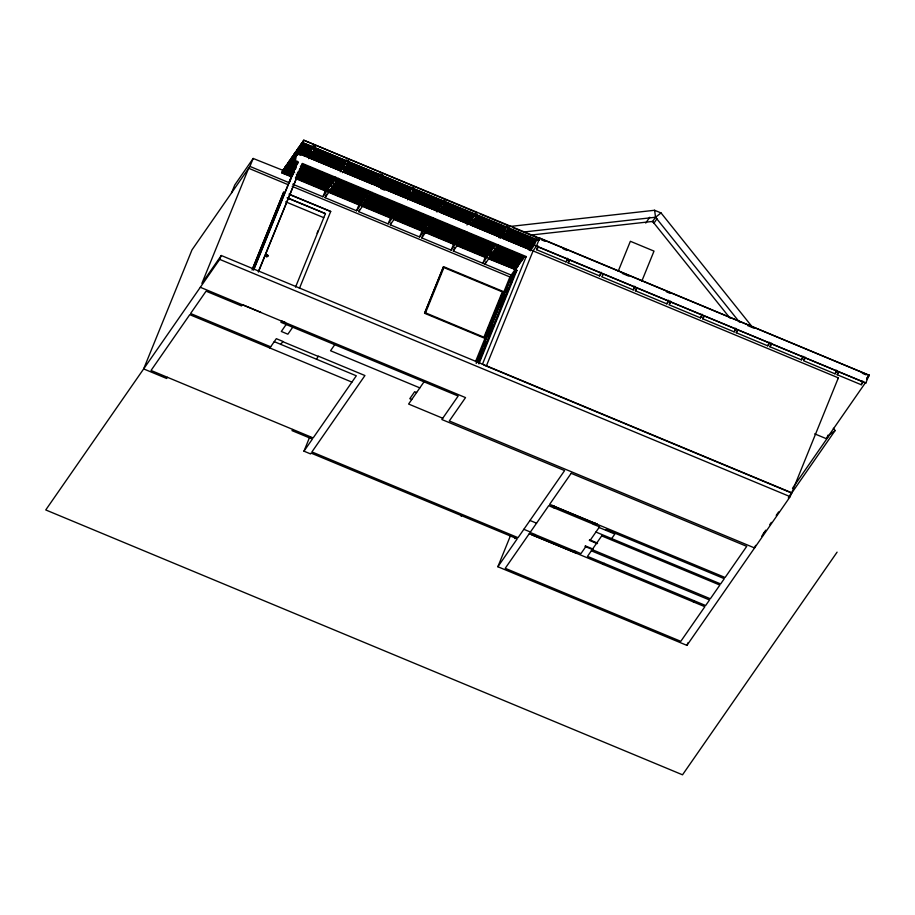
<?xml version="1.0" encoding="UTF-8"?>
<svg xmlns="http://www.w3.org/2000/svg" width="915" height="915" viewBox="0 0 915 915"><rect width="100%" height="100%" fill="white"/><g stroke="black" fill="none" stroke-linecap="round" stroke-linejoin="round"><path stroke-width="1.37" d="M266.311 255.434L266.242 256.2M267.832 256.074L267.672 255.399M265.842 255.594L266.242 254.896M266.093 255.113L266.368 256.726L267.901 256.086M267.386 256.28L267.546 255.308L266.528 254.85M231.529 192.916L234.766 184.967L253.169 158.455L282.804 170.293L281.694 172.775L291.679 176.927M167.445 377.3L166.633 378.467L143.655 368.905L191.978 249.898L249.932 166.416L253.169 158.455M837.088 552.157L682.521 774.811L45.75 509.941L219.692 259.38L221.27 255.502L791.727 492.796L789.988 495.312M282.438 171.7L283.547 169.218L282.438 171.7L292.423 175.852L291.942 176.549L281.694 172.775M291.919 174.262L283.181 170.625L284.039 168.52M283.925 169.55L285.045 167.068L283.925 169.55L292.663 173.187M294.664 172.626L284.679 168.474L285.526 166.37M285.423 167.399L286.544 164.917L285.423 167.399L294.161 171.036M293.658 169.435L286.166 166.324L287.024 164.22M286.921 165.249L288.031 162.767L286.921 165.249L295.648 168.886M296.403 167.811L287.665 164.174L288.511 162.069M288.408 163.099L289.529 160.617L288.408 163.099L295.9 166.21M296.643 165.135L289.151 162.024L290.009 159.919M289.906 160.948L291.016 158.467L289.906 160.948L297.386 164.06M298.141 162.984L290.65 159.873L291.508 157.769M291.393 158.798L292.514 156.316L291.393 158.798L295.145 160.354M294.641 158.764L292.148 157.723L292.994 155.619M292.892 156.648L294.001 154.166L292.892 156.648L295.385 157.689M296.128 156.614L293.635 155.573L294.493 153.468M294.378 154.498L295.499 152.016L294.378 154.498L296.883 155.527M295.877 152.347L296.986 149.866L295.877 152.347L305.862 156.499L313.25 145.862L315.343 146.732L312.964 152.588L308.732 158.684M306.605 155.424L296.62 151.272L297.478 149.168M297.364 150.197L298.484 147.715L297.364 150.197L307.349 154.349M308.103 153.274L298.118 149.122L298.965 147.018M298.862 148.047L299.983 145.565L298.862 148.047L308.847 152.199M293.852 161.006L294.436 160.159L297.718 161.532L297.135 162.378L293.852 161.006L297.398 152.885L838.346 377.861L790.16 496.673L686.925 645.384L497.863 566.74L510.215 536.327M309.59 151.124L299.605 146.96L300.463 144.867M294.436 160.159L297.398 152.885M300.36 145.885L301.47 143.415L300.36 145.885L310.345 150.049M311.089 148.973L301.104 144.81L301.95 142.717M301.847 143.735L302.968 141.265L301.847 143.735L311.832 147.898M302.591 142.66L303.711 140.189L869.181 375.299L539.701 238.049L538.695 240.382L302.591 142.66L312.575 146.812M252.494 268.873L283.764 191.956L252.06 270.051M253.604 269.57L297.135 162.378M253.661 270.051L297.718 161.532M291.199 178.105L289.3 182.783L249.932 166.416M258.373 271.549L302.488 163.511L526.171 256.555L482.377 364.41M258.419 272.03L302.488 163.511M307.211 156.968L310.871 151.707L313.25 145.862M292.709 184.201L322.904 196.759L325.282 190.915L334.993 176.927M369.969 191.475L356.575 210.77L325.065 197.663L326.495 194.152M340.243 171.791L344.212 166.072L346.591 160.217L348.752 161.12L346.373 166.965L342.404 172.695M317.082 233.233L318.146 230.603M295.534 287.116L325.42 213.63L287.344 197.789M299.434 288.397L330.704 211.479L288.98 194.129M356.575 210.77L358.943 204.949L368.413 191.304M401.536 204.605L388.143 223.9L358.714 211.662L359.652 209.329M374.498 184.956L377.884 180.072L380.251 174.25L382.379 175.142L380.022 180.964L376.625 185.848M388.143 223.9L390.511 218.079L399.981 204.434M433.024 217.701L419.63 236.996L390.27 224.793L391.22 222.459M461.171 516.277L461.435 515.625L311.1 453.097L310.54 453.909L303.974 451.175L309.876 436.627M406.066 198.086L409.451 193.202L411.819 187.381L413.946 188.273L411.59 194.094L407.61 199.825M419.63 236.996L421.987 231.175L431.457 217.53M464.58 230.832L451.187 250.127L421.758 237.889L423.656 233.233M436.958 212.028L440.938 206.298L443.295 200.477L445.433 201.369L443.066 207.19L439.68 212.074M424.617 313.216L443.523 266.654L503.261 291.496L484.31 338.127L424.571 313.273L443.523 266.654M425.486 312.907L443.912 267.569L502.335 291.874L483.921 337.212L425.532 312.85M451.187 250.127L453.554 244.305L463.024 230.66M511.211 275.095L453.314 251.007L454.732 247.519M469.109 224.312L472.495 219.428L474.862 213.607L476.99 214.499L474.622 220.321L471.236 225.204M465.495 232.113L494.42 244.145L485.19 257.424L482.834 263.245L495.461 245.06M485.911 261.804L484.961 264.138L498.378 244.808M500.196 238.243L504.142 232.559L506.498 226.737L508.637 227.618L506.269 233.439L503.113 237.992L529.842 249.177M475.526 361.642L509.918 276.959L523.815 256.932M476.898 361.231L510.604 278.229L516.254 270.085L516.918 270.36L478.934 363.907M476.189 363.415L509.701 280.882L514.539 273.905L478.373 362.981M477.561 361.505L479.163 357.559M480.238 354.917L482.914 348.329M483.978 345.698L485.579 341.741M487.729 336.48L489.331 332.522M490.394 329.892L492.545 324.619M499.499 307.486L501.1 303.54M502.175 300.898L504.84 294.31M505.915 291.679L507.516 287.722M509.655 282.449L511.268 278.503L510.604 278.229M478.808 362.317L516.254 270.085M530.391 250.802L534.337 245.117L536.705 239.295L538.706 240.359M486.345 366.011L533.09 250.882L536.465 246.009L539.701 238.049M536.339 246.215L865.853 383.019L534.337 245.117M567.86 259.288L566.03 261.93L536.59 249.692L538.077 246.032M538.409 247.073L536.59 249.692M566.03 261.93L567.517 258.282M601.441 273.253L599.611 275.907L568.101 262.799L569.084 260.363M569.919 260.18L568.101 262.799M599.611 275.907L601.098 272.247M603.545 274.134L601.715 276.776L633.226 289.883L635.056 287.241M618.197 271.275L630.366 241.286L654.008 251.11L641.827 281.099M514.996 538.66L515.259 538.02L517.227 538.832L497.863 566.74M633.226 289.883L634.701 286.235M668.693 301.229L666.863 303.872L635.353 290.764L636.337 288.328M637.16 288.156L635.353 290.764M666.863 303.872L668.339 300.223M669.506 303.551L670.501 301.115M670.832 302.156L669.014 304.775L700.524 317.882L702.354 315.229M700.524 317.882L701.999 314.222M735.992 329.217L734.162 331.871L702.651 318.763L703.635 316.327M704.458 316.144L702.651 318.763M734.162 331.871L735.637 328.222M769.595 343.205L767.765 345.847L736.255 332.74L737.25 330.304M738.085 330.098L736.255 332.74M767.765 345.847L769.252 342.199M803.233 357.193L801.403 359.847L769.892 346.739L771.379 343.079M771.711 344.12L769.892 346.739M801.403 359.847L802.89 356.187M686.925 645.384L688 642.742M804.022 359.515L805.017 357.079M805.349 358.108L803.53 360.727L835.04 373.835L836.87 371.193M755.607 545.363L754.566 547.948L449.311 420.969L465.529 397.602L200.316 287.287M835.04 373.835L836.527 370.186M863.085 382.093L861.255 384.735L837.191 374.727L838.186 372.291M839.021 372.085L837.191 374.727M814.705 433.859L826.519 438.765L828.006 435.117M861.255 384.735L862.742 381.086M865.224 383.019L826.519 438.765M867.203 378.135L868.678 375.916M865.727 383.191L868.998 375.253L866.574 378.753M221.27 255.502L201.895 283.398L248.64 168.269L288.236 184.739M295.98 151.318L295.133 153.423L297.89 154.075M303.711 140.189L477.356 212.909M283.181 170.625L293.429 174.399M284.679 168.474L293.681 171.734M286.166 166.324L295.168 169.584M287.665 164.174L295.419 166.907M289.151 162.024L296.906 164.757M290.65 159.873L298.404 162.607M292.148 157.723L296.151 158.901M293.635 155.573L296.391 156.225M296.62 151.272L306.868 155.047M298.118 149.122L308.366 152.897M299.605 146.96L309.853 150.746M301.104 144.81L311.352 148.596M300.326 166.896L301.904 164.631M315.343 146.732L314.188 148.39L345.698 161.498M296.906 175.714L303.997 165.501M346.591 160.217L339.728 170.099L308.218 156.991M322.904 196.759L336.297 177.476M348.752 161.12L348.352 161.692L506.098 227.32M325.065 197.663L338.459 178.368M325.42 213.63L287.241 197.937M330.704 211.479L290.181 194.815M373.148 184.487L380.251 174.25M380.011 178.551L382.379 175.142M358.714 211.662L372.108 192.367M269.856 347.975L276.319 338.676L282.884 341.409L280.814 344.383M286.166 324.493L281.317 331.47L287.882 334.192L292.731 327.227M411.819 187.381L404.716 197.617L377.117 186.145M412.368 190.549L413.946 188.273M390.27 224.793L402.886 206.63M316.51 359.229L318.329 356.152L364.936 375.539L311.912 451.93L518.039 537.677L564.612 470.584L441.853 419.516L458.163 396.035L280.916 322.309L281.786 320.982L285.56 322.549M334.741 344.703L330.544 350.742L419.825 387.88M436.192 210.713L443.295 200.477M443.066 204.777L445.433 201.369M421.758 237.889L435.151 218.594M292.823 429.455L292.022 430.622L312.37 439.086L303.974 451.175M466.97 224.976L474.862 213.607M475.411 216.775L476.99 214.499M453.314 251.007L466.707 231.724M498.892 237.694L506.498 226.737M508.637 227.618L507.482 229.276L535.55 240.954M424.022 381.841L408.605 404.041L442.746 418.247M529.087 250.253L536.705 239.295M526.171 256.555L525.587 257.401L301.893 164.357M512.068 277.337L516.918 270.36M645.738 223.054L649.776 217.244M652.315 221.888L655.54 217.244L661.042 212.943L752.107 326.747M653.779 223.409L657.004 218.754M461.435 515.625L515.259 538.02M531.546 534.749L576.839 553.438M551.848 505.435L554.879 506.544L553.907 507.939L548.737 505.64L530.094 532.496L535.424 534.566L534.452 535.961M573.842 552.34L574.814 550.944L580.922 553.644L585.726 546.724M553.987 507.825L593.377 524.203L594.27 522.934L597.221 524.158L551.928 505.32M590.324 540.102L599.565 526.788L593.297 524.329M605.65 530.208L606.13 529.51L724.303 578.669L720.643 583.93L595.917 532.038M611.678 538.592L614.846 534.04L599.085 527.486M603.42 564.498L604.232 563.331M837.545 379.004L838.346 377.861M693.353 601.91L694.165 600.743M866.757 378.787L869.25 375.127M792.493 488.301L829.619 434.819L835.132 430.519L833.348 428.277M763.385 533.617L765.809 530.14M761.68 536.316L764.906 531.672M769.744 524.695L771.368 522.362M776.206 515.385L778.631 511.908M788.318 497.954L835.132 430.519M266.128 255.605L266.791 254.93M266.288 254.965L267.981 255.319L266.963 256.623M267.374 256.2L267.432 255.754M266.974 256.372L266.402 255.96M265.979 255.617L267.306 256.577M510.067 226.463L654.614 210.267L661.042 212.943M523.746 232.01L655.54 217.244L739.457 322.126M530.506 235.109L652.635 221.43L729.976 318.088M266.974 254.896L267.82 255.548M266.78 256.589L266.139 256.131M479.998 213.996L510.296 226.6M512.938 227.698L537.963 238.117M541.383 239.764L545.214 241.366M563.137 248.811L566.968 250.413M622.246 273.402L628.811 276.136M666.394 291.771L670.329 293.406M747.612 325.546L754.177 328.279M862.239 373.228L866.036 374.818M314.68 147.692L346.19 160.8M508.237 228.201L536.293 239.879M302.11 143.358L312.095 147.509M505.618 228.018L347.86 162.39L347.117 163.465L378.673 176.595M507.745 228.899L535.813 240.576M345.447 161.875L313.937 148.768L313.445 149.465L344.955 162.573M347.597 162.767L410.698 189.016M413.328 190.114L505.354 228.395M381.292 177.682L410.217 189.714M412.848 190.812L504.863 229.093M535.069 241.651L507.001 229.974L506.258 231.049L534.314 242.727M313.182 149.843L344.692 162.95M346.854 163.842L378.41 176.972M381.029 178.059L409.954 190.091M412.585 191.189L473.055 216.34M475.686 217.438L504.6 229.471M506.738 230.351L534.806 242.029M300.623 145.508L310.597 149.671M314.017 151.089L344.212 163.648M346.373 164.54L377.918 177.67M380.549 178.757L409.474 190.789M412.105 191.887L441.019 203.919M443.649 205.006L472.575 217.038M475.205 218.136L504.119 230.168M313.754 151.467L343.949 164.025M346.11 164.917L409.211 191.166M411.841 192.264L440.756 204.297M443.386 205.383L472.312 217.415M474.942 218.513L503.856 230.546M505.995 231.426L534.051 243.104M311.958 151.615L343.468 164.723M346.934 166.164L377.174 178.745M379.805 179.832L440.275 204.994M442.906 206.081L471.82 218.113M474.45 219.211L503.376 231.243M506.784 232.662L533.571 243.802M310.871 151.707L343.205 165.1M346.682 166.541L376.911 179.123M379.542 180.221L408.467 192.242M411.087 193.339L440.012 205.372M442.643 206.458L471.557 218.491M474.187 219.589L503.113 231.621M506.521 233.039L533.308 244.179M344.212 166.072L346.373 166.965M377.884 180.072L380.022 180.964M409.451 193.202L411.59 194.094M440.938 206.298L443.066 207.19M472.495 219.428L474.622 220.321M504.142 232.559L506.269 233.439M299.125 147.658L309.11 151.821M312.518 153.24L342.713 165.798M346.19 167.239L376.431 179.82M379.062 180.918L407.976 192.939M411.922 194.586L439.532 206.069M442.162 207.156L471.076 219.188M473.707 220.286L502.632 232.319M506.041 233.737L532.827 244.877M310.94 153.068L342.45 166.175M345.927 167.617L376.168 180.198M378.799 181.296L407.713 193.317M410.343 194.415L439.269 206.447M441.899 207.533L502.369 232.696M504.497 233.577L532.564 245.254M311.775 154.315L341.97 166.873M344.132 167.765L407.232 194.014M409.863 195.112L438.777 207.145M441.407 208.231L470.333 220.263M472.964 221.361L501.878 233.394M504.016 234.274L532.072 245.952M310.196 154.143L341.707 167.251M343.868 168.154L375.413 181.273M378.044 182.371L438.514 207.522M441.144 208.609L470.07 220.641M472.7 221.739L501.614 233.771M505.023 235.189L531.821 246.329M297.627 149.82L307.612 153.972M309.716 154.841L341.226 167.948M343.388 168.852L406.489 195.089M409.108 196.187L469.589 221.339M472.209 222.436L501.134 234.469M503.273 235.349L531.329 247.027M309.453 155.218L340.963 168.326M343.125 169.229L374.67 182.348M377.3 183.446L406.226 195.467M408.856 196.565L469.326 221.716M471.946 222.814L500.871 234.846M504.279 236.264L531.066 247.405M310.276 156.465L340.483 169.023M343.949 170.464L374.189 183.046M376.82 184.144L405.734 196.165M408.365 197.263L437.29 209.295M439.921 210.393L500.391 235.544M502.518 236.425L530.586 248.102M310.013 156.842L340.22 169.401M343.685 170.842L405.471 196.542M408.101 197.64L437.027 209.672M439.657 210.77L468.572 222.791M471.202 223.889L500.128 235.921M502.255 236.802L530.323 248.48M296.14 151.97L306.125 156.122M343.205 171.54L373.446 184.121M376.065 185.219L436.547 210.37M439.166 211.468L468.091 223.489M470.722 224.587L499.636 236.619M309.27 157.918L339.465 170.476M342.942 171.917L371.867 183.949M407.358 198.715L436.283 210.747M440.218 212.383L467.828 223.866M471.774 225.513L499.384 236.996M502.793 238.415L529.579 249.555M380.583 188.479L384.529 190.114M296.815 153.731L300.497 155.264M294.641 154.12L297.146 155.15M293.155 156.271L295.648 157.311M291.656 158.421L295.408 159.976M304.306 165.066L334.501 177.624M337.978 179.077L368.219 191.647M370.85 192.745L398.448 204.228M403.709 206.413L431.32 217.896M433.939 218.994L462.864 231.026M497.829 245.563L523.334 256.177M302.728 164.894L334.238 178.002M337.715 179.454L367.956 192.024M370.586 193.122L399.5 205.154M402.131 206.241L431.057 218.273M433.687 219.371L462.601 231.404M465.232 232.49L494.157 244.522M497.566 245.941L524.352 257.081M290.169 160.571L296.403 163.167M303.563 166.141L333.758 178.7M335.919 179.603L399.02 205.852M401.651 206.939L430.565 218.971M433.195 220.069L462.121 232.101M464.751 233.188L493.665 245.22M495.804 246.112L523.86 257.778L496.811 247.016M301.984 165.97L333.495 179.077M335.656 179.981L367.201 193.099M369.832 194.197L398.757 206.23M401.388 207.316L430.302 219.348M432.932 220.446L493.402 245.597M302.819 167.216L333.014 179.775M335.176 180.678L366.721 193.797M369.351 194.895L461.366 233.176M463.997 234.263L492.922 246.295M496.33 247.713L523.117 258.853M301.241 167.045L332.751 180.152M334.913 181.056L366.457 194.174M369.088 195.272L398.014 207.305M400.633 208.391L461.114 233.554M463.733 234.64L492.659 246.673M496.067 248.091L522.854 259.231L522.374 259.929L494.306 248.262M288.671 162.721L296.163 165.832M302.064 168.291L332.259 180.85M335.736 182.302L365.977 194.872M368.608 195.97L397.522 208.002M400.152 209.089L429.078 221.121M431.708 222.219L492.178 247.37M301.801 168.669L332.008 181.227M335.473 182.68L397.259 208.38M399.889 209.466L460.359 234.629M462.99 235.715L491.915 247.748M494.043 248.64L522.11 260.306L521.63 261.004L494.832 249.864M300.006 168.817L331.516 181.925M334.993 183.377L428.323 222.196M430.954 223.294L491.424 248.445M301.058 169.744L331.253 182.302M333.415 183.206L364.971 196.325M367.59 197.423L428.071 222.574M430.691 223.672L459.616 235.704M462.247 236.791L491.161 248.823M494.58 250.241L521.367 261.381M287.184 164.872L294.664 167.983M299.262 169.893L330.772 183M332.934 183.904L364.479 197.022M367.109 198.12L396.035 210.153M398.666 211.239L459.136 236.402M461.766 237.488L490.68 249.52M494.089 250.939L520.875 262.079L493.826 251.316M300.314 170.819L330.509 183.377M333.986 184.83L364.216 197.4M366.846 198.498L395.772 210.53M398.402 211.628L427.316 223.649M429.947 224.747L490.417 249.898M299.823 171.517L330.029 184.075M333.495 185.528L363.735 198.097M366.366 199.196L395.28 211.228M397.911 212.326L458.381 237.477M461.011 238.563L489.937 250.596M493.345 252.014L520.132 263.154L491.801 251.865M298.256 171.345L329.766 184.453M333.243 185.905L363.472 198.475M366.103 199.573L426.573 224.724M429.204 225.822L489.674 250.973M285.686 167.022L294.424 170.659M299.079 172.592L329.274 185.15M331.436 186.054L426.093 225.422M428.723 226.52L457.637 238.552M460.268 239.639L489.193 251.671M491.321 252.563L519.388 264.229L492.339 253.466M297.501 172.432L329.011 185.539M331.173 186.431L362.729 199.561M365.36 200.648L394.274 212.68M396.904 213.778L425.83 225.799M428.46 226.897L457.374 238.929M460.005 240.016L488.93 252.048M298.336 173.667L328.531 186.237M332.008 187.678L362.237 200.259M366.183 201.895L425.338 226.497M427.968 227.595L456.894 239.627M459.524 240.714L488.438 252.746M491.847 254.164L518.633 265.316M298.073 174.044L328.268 186.614M331.745 188.055L361.974 200.637M364.605 201.723L393.53 213.755M396.161 214.853L456.631 240.005M459.261 241.103L488.175 253.123M490.314 254.015L518.382 265.693L517.89 266.391L489.834 254.713M284.188 169.172L292.926 172.809M296.277 174.205L327.787 187.312M331.264 188.753L361.494 201.334M364.124 202.421L393.05 214.453M395.669 215.551L424.594 227.572M427.225 228.67L487.695 253.821M297.329 175.12L327.524 187.689M331.001 189.131L361.231 201.712M363.861 202.798L392.787 214.831M395.417 215.929L455.887 241.08M458.507 242.178L487.432 254.198M489.571 255.091L517.627 266.768L517.147 267.466L490.36 256.314M296.837 175.817L327.044 188.387M330.509 189.828L360.75 202.409M363.381 203.496L423.851 228.647M426.482 229.745L455.396 241.777M458.026 242.875L486.952 254.896M296.574 176.195L326.781 188.764M328.931 189.657L360.487 202.787M363.118 203.873L423.588 229.036M426.218 230.123L455.132 242.155M457.763 243.253L486.688 255.274M490.097 256.692L516.884 267.843M282.701 171.322L292.686 175.474M296.094 176.892L326.289 189.462M328.451 190.354L360.007 203.485M362.626 204.571L391.551 216.603M394.182 217.701L454.652 242.852M457.283 243.95L486.197 255.971M489.616 257.389L516.403 268.541L489.353 257.767M295.831 177.27L326.026 189.84M329.503 191.281L359.744 203.862M362.374 204.949L391.288 216.981M393.919 218.079L422.844 230.111M425.464 231.198L485.945 256.349M295.351 177.968L325.546 190.537M327.707 191.429L390.808 217.679M393.439 218.776L422.353 230.809M424.983 231.895L453.909 243.928M456.539 245.026L485.453 257.046M487.592 257.939L515.648 269.616L488.599 258.842M296.403 178.894L325.282 190.915M327.444 191.807L358.989 204.937M361.619 206.024L390.545 218.056M393.175 219.154L422.09 231.186M424.72 232.273L453.646 244.305M456.276 245.403L485.19 257.424M292.194 186.386L509.918 276.959M509.701 280.882L512 281.843M285.663 201.815L323.738 217.656M483.692 364.959L791.589 492.991M219.692 259.38L790.16 496.673M260.775 312.244L242.395 304.603L241.526 305.919L206.081 291.176L190.583 313.502L270.668 346.819M416.6 392.535L414.655 391.723L409.806 398.7L411.75 399.512M282.724 341.638L318.42 356.484M274.248 341.65L356.312 375.791L313.17 437.919L151.032 370.472L189.771 314.668L351.92 382.115M529.979 520.463L536.545 523.197M523.849 529.305L530.414 532.027M535.344 534.68L574.734 551.07M654.614 210.267L655.54 217.244M529.282 533.662L505.229 568.307L680.794 641.335L704.847 606.691L529.282 533.662M571.177 473.318L549.549 504.474L725.103 577.502L746.731 546.346L571.177 473.318M585.428 545.923L585.074 546.449L592.943 549.732L593.309 549.206L585.428 545.923M589.672 539.827L589.306 540.342L597.186 543.624L597.552 543.098L589.672 539.827M591.353 550.807L587.487 556.377L705.648 605.524L709.514 599.965L591.353 550.807M601.693 535.904L592.165 549.629L710.337 598.776L719.853 585.062L601.693 535.904"/></g></svg>
